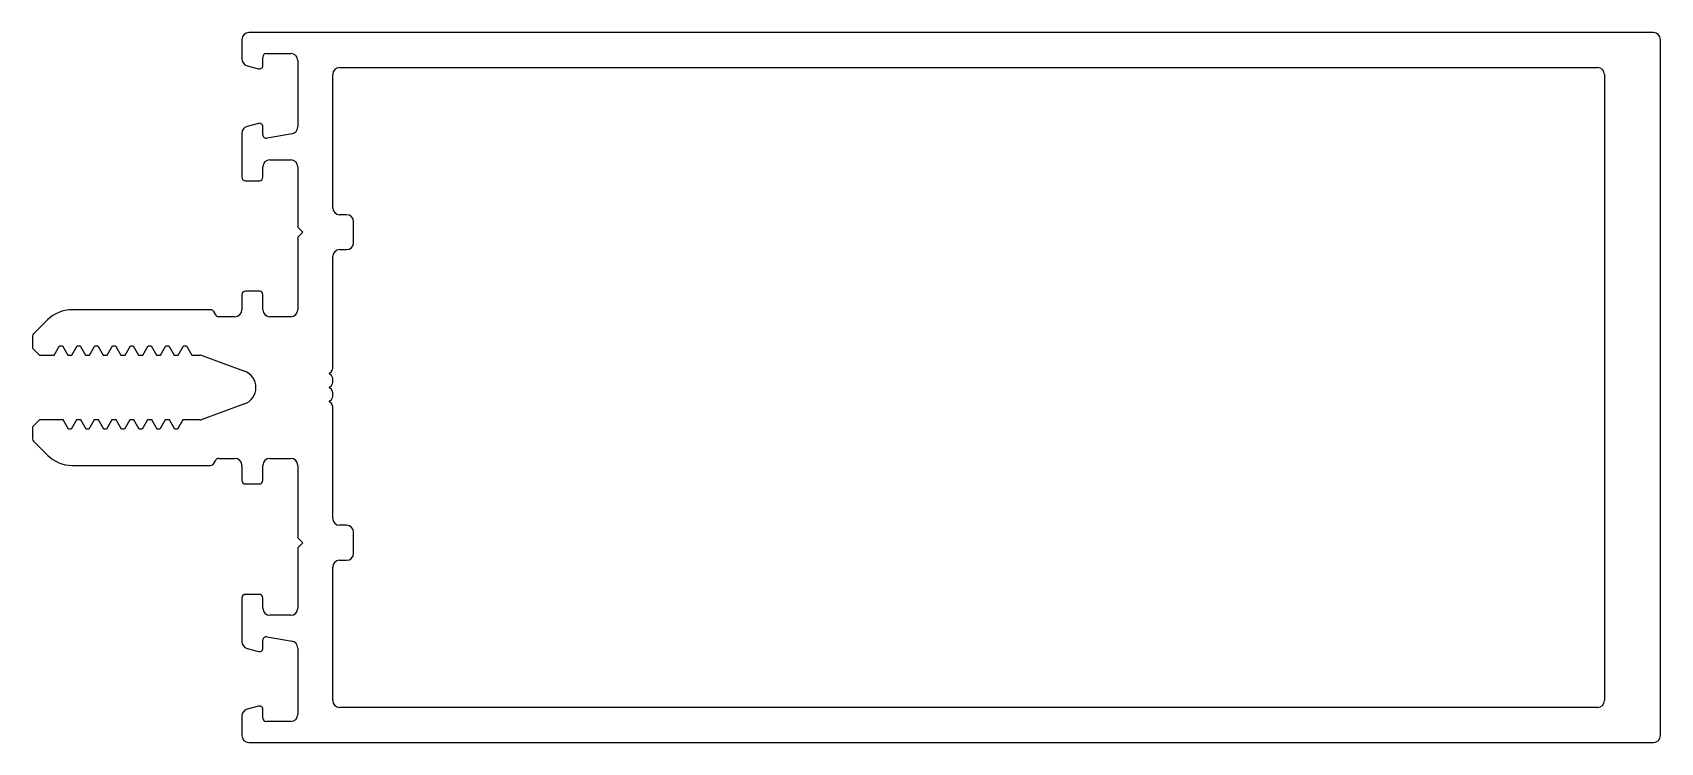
# Model space of a CAD drawing. Extents: x 4 to 121, y 6 to 57.
import ezdxf

# ---------------------------------------------------------------- set-up
doc = ezdxf.new("R2010")
doc.units = 0
doc.layers.get('0').update_dxf_attribs({"linetype": 'CONTINUOUS'})

msp = doc.modelspace()

# ---------------------------------------------------------------- linework, layer by layer
for p, q in [((120.08, 57.19), (19.48, 57.19)), ((18.98, 56.69), (18.98, 55.3)), ((120.58, 6.89), (120.58, 56.69)), ((19.35, 54.82), (20.17, 54.6)), ((20.48, 54.84), (20.48, 55.44)), ((20.73, 55.69), (22.48, 55.69)), ((22.98, 55.19), (22.98, 50.44)), ((25.48, 44.66), (25.48, 54.19)), ((25.98, 54.69), (116.08, 54.69)), ((116.58, 54.19), (116.58, 9.39)), ((20.17, 50.69), (19.35, 50.47)), ((20.48, 49.88), (20.48, 50.45)), ((18.98, 49.99), (18.98, 46.84)), ((22.57, 49.95), (20.78, 49.63)), ((20.98, 48.09), (22.48, 48.09)), ((20.48, 46.84), (20.48, 47.59)), ((22.98, 47.59), (22.98, 43.26)), ((19.23, 46.59), (20.23, 46.59)), ((22.98, 43.26), (23.34, 42.91)), ((26.48, 44.16), (25.98, 44.16)), ((26.98, 42.16), (26.98, 43.66)), ((23.34, 42.91), (22.98, 42.55)), ((22.98, 42.55), (22.98, 37.36)), ((25.48, 33.15), (25.48, 41.16)), ((25.98, 41.66), (26.48, 41.66)), ((20.23, 38.69), (19.23, 38.69)), ((16.74, 37.36), (6.82, 37.36)), ((18.98, 38.44), (18.98, 37.36)), ((20.48, 37.36), (20.48, 38.44)), ((5.06, 36.63), (4.06, 35.63)), ((17.1, 36.99), (16.96, 37.24)), ((18.48, 36.86), (17.32, 36.86)), ((22.48, 36.86), (20.98, 36.86)), ((3.98, 35.46), (3.98, 34.61)), ((3.98, 34.61), (4.48, 34.11)), ((4.48, 34.11), (5.53, 34.11)), ((5.53, 34.11), (5.91, 34.78)), ((5.91, 34.78), (6.12, 34.78)), ((6.12, 34.78), (6.5, 34.11)), ((6.5, 34.11), (6.8, 34.11)), ((6.8, 34.11), (7.18, 34.78)), ((7.18, 34.78), (7.39, 34.78)), ((7.39, 34.78), (7.77, 34.11)), ((7.77, 34.11), (8.07, 34.11)), ((8.07, 34.11), (8.45, 34.78)), ((8.45, 34.78), (8.66, 34.78)), ((8.66, 34.78), (9.04, 34.11)), ((9.04, 34.11), (9.34, 34.11)), ((9.34, 34.11), (9.72, 34.78)), ((9.72, 34.78), (9.93, 34.78)), ((9.93, 34.78), (10.31, 34.11)), ((10.31, 34.11), (10.61, 34.11)), ((10.61, 34.11), (10.99, 34.78)), ((10.99, 34.78), (11.2, 34.78)), ((11.2, 34.78), (11.58, 34.11)), ((11.58, 34.11), (11.88, 34.11)), ((11.88, 34.11), (12.26, 34.78)), ((12.26, 34.78), (12.47, 34.78)), ((12.47, 34.78), (12.85, 34.11)), ((12.85, 34.11), (13.15, 34.11)), ((13.15, 34.11), (13.53, 34.78)), ((13.53, 34.78), (13.74, 34.78)), ((13.74, 34.78), (14.12, 34.11)), ((14.12, 34.11), (14.42, 34.11)), ((14.42, 34.11), (14.8, 34.78)), ((14.8, 34.78), (15.01, 34.78)), ((15.01, 34.78), (15.39, 34.11)), ((15.39, 34.11), (15.97, 34.11)), ((16.06, 34.1), (19.16, 32.97)), ((25.24, 32.8), (25.41, 32.97)), ((25.41, 32.62), (25.24, 32.79)), ((25.24, 31.8), (25.41, 31.97)), ((25.41, 31.62), (25.24, 31.79)), ((25.48, 32.15), (25.48, 32.44)), ((19.16, 30.62), (16.06, 29.49)), ((25.24, 30.8), (25.41, 30.97)), ((25.41, 30.62), (25.24, 30.79)), ((25.48, 31.15), (25.48, 31.44)), ((25.48, 22.43), (25.48, 30.44)), ((4.48, 29.47), (3.98, 28.97)), ((6.17, 29.47), (4.48, 29.47)), ((6.55, 28.81), (6.17, 29.47)), ((7.13, 29.47), (6.75, 28.81)), ((7.44, 29.47), (7.13, 29.47)), ((7.82, 28.81), (7.44, 29.47)), ((8.4, 29.47), (8.02, 28.81)), ((8.71, 29.47), (8.4, 29.47)), ((9.09, 28.81), (8.71, 29.47)), ((9.67, 29.47), (9.29, 28.81)), ((9.98, 29.47), (9.67, 29.47)), ((10.36, 28.81), (9.98, 29.47)), ((10.94, 29.47), (10.56, 28.81)), ((11.25, 29.47), (10.94, 29.47)), ((11.63, 28.81), (11.25, 29.47)), ((12.21, 29.47), (11.83, 28.81)), ((12.52, 29.47), (12.21, 29.47)), ((12.9, 28.81), (12.52, 29.47)), ((13.48, 29.47), (13.1, 28.81)), ((13.79, 29.47), (13.48, 29.47)), ((14.17, 28.81), (13.79, 29.47)), ((14.75, 29.47), (14.37, 28.81)), ((15.97, 29.47), (14.75, 29.47)), ((3.98, 28.97), (3.98, 28.13)), ((6.75, 28.81), (6.55, 28.81)), ((8.02, 28.81), (7.82, 28.81)), ((9.29, 28.81), (9.09, 28.81)), ((10.56, 28.81), (10.36, 28.81)), ((11.83, 28.81), (11.63, 28.81)), ((13.1, 28.81), (12.9, 28.81)), ((14.37, 28.81), (14.17, 28.81)), ((4.06, 27.95), (5.06, 26.96)), ((6.82, 26.22), (16.74, 26.22)), ((16.96, 26.35), (17.1, 26.6)), ((17.32, 26.72), (18.48, 26.72)), ((18.98, 26.22), (18.98, 25.14)), ((20.48, 25.14), (20.48, 26.22)), ((20.98, 26.72), (22.48, 26.72)), ((22.98, 26.22), (22.98, 21.03)), ((19.23, 24.89), (20.23, 24.89)), ((22.98, 21.03), (23.34, 20.68)), ((26.48, 21.93), (25.98, 21.93)), ((26.98, 19.93), (26.98, 21.43)), ((23.34, 20.68), (22.98, 20.33)), ((22.98, 20.33), (22.98, 15.99)), ((25.48, 9.39), (25.48, 18.93)), ((25.98, 19.43), (26.48, 19.43)), ((18.98, 16.74), (18.98, 13.6)), ((20.23, 16.99), (19.23, 16.99)), ((20.48, 15.99), (20.48, 16.74)), ((22.48, 15.49), (20.98, 15.49)), ((19.35, 13.12), (20.17, 12.9)), ((20.48, 13.14), (20.48, 13.71)), ((20.78, 13.95), (22.57, 13.64)), ((22.98, 13.15), (22.98, 8.39)), ((18.98, 8.29), (18.98, 6.89)), ((20.17, 8.99), (19.35, 8.77)), ((20.48, 8.14), (20.48, 8.75)), ((116.08, 8.89), (25.98, 8.89)), ((22.48, 7.89), (20.73, 7.89)), ((19.48, 6.39), (120.08, 6.39))]:
    msp.add_line(p, q)
for centre, radius, start, end in [((19.48, 56.69), 0.5, 90, 180), ((120.08, 56.69), 0.5, 360, 90), ((19.48, 55.3), 0.5, 180, 255), ((20.23, 54.84), 0.25, 255, 360), ((20.73, 55.44), 0.25, 90, 180), ((22.48, 55.19), 0.5, 360, 90), ((25.98, 54.19), 0.5, 90, 180), ((116.08, 54.19), 0.5, 0, 90), ((19.48, 49.99), 0.5, 105, 180), ((20.23, 50.45), 0.25, 0, 105), ((22.48, 50.44), 0.5, 280, 0), ((20.73, 49.88), 0.25, 180, 280), ((20.98, 47.59), 0.5, 90, 179.9999), ((22.48, 47.59), 0.5, 0, 90), ((19.23, 46.84), 0.25, 180, 270), ((20.23, 46.84), 0.25, 270, 359.9999), ((25.98, 44.66), 0.5, 180, 270), ((26.48, 43.66), 0.5, 0, 90), ((23.23, 42.55), 0.25, 179.9865, 180), ((26.48, 42.16), 0.5, 270, 0), ((25.98, 41.16), 0.5, 90, 180), ((19.23, 38.44), 0.25, 90, 180), ((20.23, 38.44), 0.25, 0, 90), ((6.82, 34.86), 2.5, 90, 135), ((16.74, 37.11), 0.25, 30, 90), ((18.48, 37.36), 0.5, 270, 0), ((20.98, 37.36), 0.5, 180, 270), ((22.48, 37.36), 0.5, 270, 360), ((17.32, 37.11), 0.25, 210, 270), ((4.23, 35.46), 0.25, 135, 180), ((15.97, 33.86), 0.25, 70, 90), ((18.73, 31.79), 1.25, 290, 70), ((25.25, 32.79), 0.008, 135, 225), ((25.23, 33.15), 0.25, 315, 360), ((25.25, 31.79), 0.008, 135, 225), ((25.23, 32.44), 0.25, 360, 45), ((25.23, 32.15), 0.25, 315, 360), ((25.23, 31.44), 0.25, 0, 45), ((25.25, 30.79), 0.008, 135, 225), ((25.23, 31.15), 0.25, 315, 360), ((25.23, 30.44), 0.25, 0, 45), ((15.97, 29.72), 0.25, 270, 290), ((4.23, 28.13), 0.25, 180, 225), ((6.82, 28.72), 2.5, 225, 270), ((16.74, 26.47), 0.25, 270, 330), ((17.32, 26.47), 0.25, 90, 150), ((18.48, 26.22), 0.5, 360, 90), ((20.98, 26.22), 0.5, 90, 180), ((22.48, 26.22), 0.5, 0, 90), ((19.23, 25.14), 0.25, 180, 270), ((20.23, 25.14), 0.25, 270, 0), ((25.98, 22.43), 0.5, 180, 270), ((23.23, 21.03), 0.25, 180, 180.0135), ((26.48, 21.43), 0.5, 360, 90), ((26.48, 19.93), 0.5, 270, 0), ((25.98, 18.93), 0.5, 90, 180), ((19.23, 16.74), 0.25, 90, 180), ((20.23, 16.74), 0.25, 0.0001, 90), ((20.98, 15.99), 0.5, 180.0001, 270), ((22.48, 15.99), 0.5, 270, 360), ((19.48, 13.6), 0.5, 180, 255), ((20.23, 13.14), 0.25, 255, 360), ((20.73, 13.71), 0.25, 80, 180), ((22.48, 13.15), 0.5, 360, 80), ((25.98, 9.39), 0.5, 180, 270), ((116.08, 9.39), 0.5, 270, 360), ((19.48, 8.29), 0.5, 105, 180), ((20.23, 8.75), 0.25, 0, 105), ((22.48, 8.39), 0.5, 270, 0), ((20.73, 8.14), 0.25, 180, 270), ((19.48, 6.89), 0.5, 180, 270), ((120.08, 6.89), 0.5, 270, 360)]:
    msp.add_arc(centre, radius, start, end)

doc.saveas('drawing.dxf')
